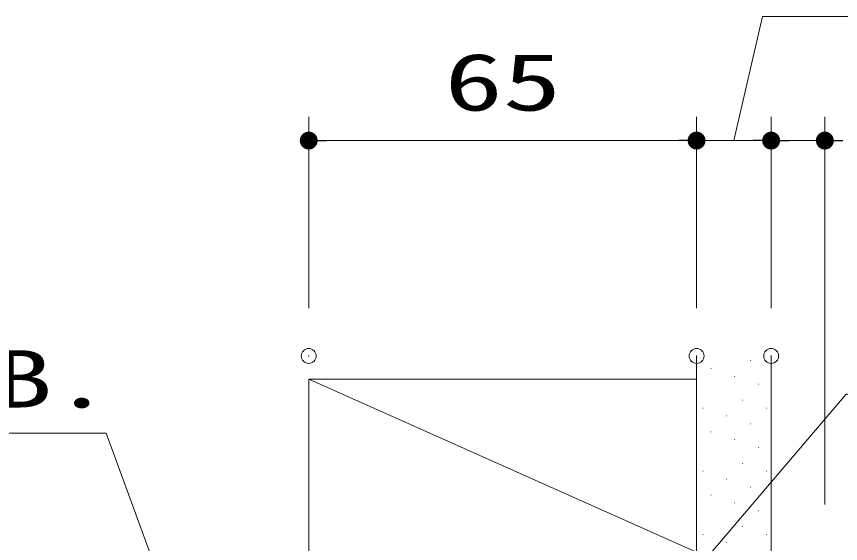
# Model space of a CAD drawing. Units: millimetres, scale not verified. Extents: x -1348 to 1306, y -607 to 607.
# Drawn here: x -57.4 to 80.7, y -84.3 to 4.1 of the extents above; entities that cross this region are included whole.
import ezdxf
from ezdxf.enums import TextEntityAlignment as Align

# ---------------------------------------------------------------- set-up
doc = ezdxf.new("R2010")
doc.units = ezdxf.units.MM
doc.header["$LTSCALE"] = 5
doc.header["$PDMODE"] = 32
doc.header["$PDSIZE"] = 2.5
for name, color, linetype, lineweight in [('0-1_線(黄)', 2, 'Continuous', 15), ('1-1_寸法線', 3, 'Continuous', 13), ('1-2_ハッチング', 6, 'Continuous', 9), ('1-4_DEFPOINTS', 7, 'Continuous', 5), ('1-5_0', 3, 'Continuous', 25)]:
    doc.layers.add(name, color=color, linetype=linetype, lineweight=lineweight)
doc.styles.add('ＭＳ ゴシック', font='')
doc.styles.get('ＭＳ ゴシック').set_extended_font_data('MS Gothic')

# ---------------------------------------------------------------- blocks, each defined once
blk = doc.blocks.new('_DOT')
at = {"layer": '1-5_0'}
blk.add_line((-2.5, 0), (-5, 0), dxfattribs=at)
for points in [[(0, 0), (-1.064, 2.262), (-0.773, 2.378)], [(0, 0), (-0.773, 2.378), (-0.468, 2.456)], [(0, 0), (-0.468, 2.456), (-0.157, 2.495)], [(0, 0), (-0.157, 2.495), (0.157, 2.495)], [(0, 0), (0.157, 2.495), (0.468, 2.456)], [(0, 0), (0.468, 2.456), (0.773, 2.378)], [(0, 0), (0.773, 2.378), (1.064, 2.262)], [(0, 0), (-2.5, 0), (-2.48, 0.313)], [(0, 0), (-2.48, -0.313), (-2.5, 0)], [(0, 0), (-2.48, 0.313), (-2.421, 0.622)], [(0, 0), (-2.421, -0.622), (-2.48, -0.313)], [(0, 0), (-2.421, 0.622), (-2.324, 0.92)], [(0, 0), (-2.324, -0.92), (-2.421, -0.622)], [(0, 0), (-2.324, 0.92), (-2.191, 1.204)], [(0, 0), (-2.191, -1.204), (-2.324, -0.92)], [(0, 0), (-2.191, 1.204), (-2.023, 1.469)], [(0, 0), (-2.023, -1.469), (-2.191, -1.204)], [(0, 0), (-2.023, 1.469), (-1.822, 1.711)], [(0, 0), (-1.822, -1.711), (-2.023, -1.469)], [(0, 0), (-1.822, 1.711), (-1.594, 1.926)], [(0, 0), (-1.594, -1.926), (-1.822, -1.711)], [(0, 0), (-1.594, 1.926), (-1.34, 2.111)], [(0, 0), (-1.34, -2.111), (-1.594, -1.926)], [(0, 0), (-1.34, 2.111), (-1.064, 2.262)], [(0, 0), (-1.064, -2.262), (-1.34, -2.111)], [(0, 0), (-0.773, -2.378), (-1.064, -2.262)], [(0, 0), (-0.468, -2.456), (-0.773, -2.378)], [(0, 0), (-0.157, -2.495), (-0.468, -2.456)], [(0, 0), (0.157, -2.495), (-0.157, -2.495)], [(0, 0), (1.064, 2.262), (1.34, 2.111)], [(0, 0), (1.34, 2.111), (1.594, 1.926)], [(0, 0), (1.594, 1.926), (1.822, 1.711)], [(0, 0), (1.822, 1.711), (2.023, 1.469)], [(0, 0), (2.023, 1.469), (2.191, 1.204)], [(0, 0), (2.191, 1.204), (2.324, 0.92)], [(0, 0), (2.324, 0.92), (2.421, 0.622)], [(0, 0), (2.421, 0.622), (2.48, 0.313)], [(0, 0), (2.48, 0.313), (2.5, 0)], [(0, 0), (0.468, -2.456), (0.157, -2.495)], [(0, 0), (0.773, -2.378), (0.468, -2.456)], [(0, 0), (1.064, -2.262), (0.773, -2.378)], [(0, 0), (1.34, -2.111), (1.064, -2.262)], [(0, 0), (1.594, -1.926), (1.34, -2.111)], [(0, 0), (1.822, -1.711), (1.594, -1.926)], [(0, 0), (2.023, -1.469), (1.822, -1.711)], [(0, 0), (2.191, -1.204), (2.023, -1.469)], [(0, 0), (2.324, -0.92), (2.191, -1.204)], [(0, 0), (2.421, -0.622), (2.324, -0.92)], [(0, 0), (2.48, -0.313), (2.421, -0.622)], [(0, 0), (2.5, 0), (2.48, -0.313)]]:
    blk.add_solid(points, dxfattribs=at)

msp = doc.modelspace()

# ---------------------------------------------------------------- linework, layer by layer
at = {"layer": '0-1_線(黄)'}
for p, q in [((56.564, -85.685), (56.564, -52.798)), ((69.064, -95.685), (69.064, -52.798)), ((-8.436, -85.685), (-8.436, -56.685)), ((-8.436, -56.685), (56.564, -56.685)), ((56.564, -85.685), (-8.436, -56.685))]:
    msp.add_line(p, q, dxfattribs=at)
at = {"layer": '1-1_寸法線'}
for p, q in [((-8.436, -44.798), (-8.436, -12.685)), ((56.564, -44.798), (56.564, -12.685)), ((56.564, -44.798), (56.564, -12.685)), ((69.064, -44.798), (69.064, -12.685)), ((69.064, -44.798), (69.064, -12.685)), ((78.064, -77.685), (78.064, -12.685)), ((53.564, -16.685), (-5.436, -16.685)), ((53.564, -16.685), (50.564, -16.685)), ((69.064, -16.685), (56.564, -16.685)), ((69.064, -16.685), (56.564, -16.685)), ((66.064, -16.685), (63.064, -16.685)), ((69.064, -16.685), (78.064, -16.685)), ((72.064, -16.685), (75.064, -16.685))]:
    msp.add_line(p, q, dxfattribs=at)
for points in [[(62.814, -16.685), (67.631, 4.128), (104.679, 4.128)], [(114.127, -59.189), (81.661, -59.189), (52.371, -93.562)], [(-112.255, -65.731), (-42.388, -65.731), (-34.906, -86.226)]]:
    msp.add_lwpolyline(points, dxfattribs=at)
at = {"layer": '1-2_ハッチング'}
for p, q in [((65.574, -53.579), (65.624, -53.579)), ((58.945, -54.905), (58.995, -54.905)), ((62.923, -56.23), (62.973, -56.23)), ((66.9, -57.556), (66.95, -57.556)), ((60.271, -58.882), (60.321, -58.882)), ((64.249, -60.208), (64.299, -60.208)), ((57.619, -61.534), (57.669, -61.534)), ((68.226, -61.534), (68.276, -61.534)), ((61.597, -62.859), (61.647, -62.859)), ((65.574, -64.185), (65.624, -64.185)), ((58.945, -65.511), (58.995, -65.511)), ((62.923, -66.837), (62.973, -66.837)), ((66.9, -68.163), (66.95, -68.163)), ((60.271, -69.489), (60.321, -69.489)), ((64.249, -70.814), (64.299, -70.814)), ((57.619, -72.14), (57.669, -72.14)), ((68.226, -72.14), (68.276, -72.14)), ((61.597, -73.466), (61.647, -73.466)), ((65.574, -74.792), (65.624, -74.792)), ((58.945, -76.118), (58.995, -76.118)), ((62.923, -77.444), (62.973, -77.444)), ((60.271, -80.095), (60.321, -80.095)), ((66.9, -78.769), (66.95, -78.769)), ((64.249, -81.421), (64.299, -81.421)), ((57.619, -82.747), (57.669, -82.747)), ((68.226, -82.747), (68.276, -82.747)), ((61.597, -84.073), (61.647, -84.073))]:
    msp.add_line(p, q, dxfattribs=at)
at = {"layer": '1-4_DEFPOINTS'}
for p in [(-8.436, -16.685), (56.564, -16.685), (69.064, -16.685), (-8.436, -52.798), (56.564, -52.798), (69.064, -52.798)]:
    msp.add_point(p, dxfattribs=at)

# ---------------------------------------------------------------- block references
at = {"layer": '1-1_寸法線', "xscale": 0.6, "yscale": 0.6, "rotation": 180}
for p in [(-8.436, -16.685), (69.064, -16.685), (78.064, -16.685)]:
    msp.add_blockref('_DOT', p, dxfattribs=at)
at = {"layer": '1-1_寸法線', "xscale": 0.6, "yscale": 0.6}
for p in [(56.564, -16.685), (56.564, -16.685), (69.064, -16.685)]:
    msp.add_blockref('_DOT', p, dxfattribs=at)

# ---------------------------------------------------------------- texts
at = {"layer": '1-1_寸法線', "style": 'ＭＳ ゴシック', "width": 1.5}
for s, p in [('65', (14.302, -14.536)), ('9.5mmP.B.', (-129.788, -64.325))]:
    msp.add_text(s, height=9.604, dxfattribs=at).set_placement(p, align=Align.BOTTOM_LEFT)

doc.saveas('drawing.dxf')
